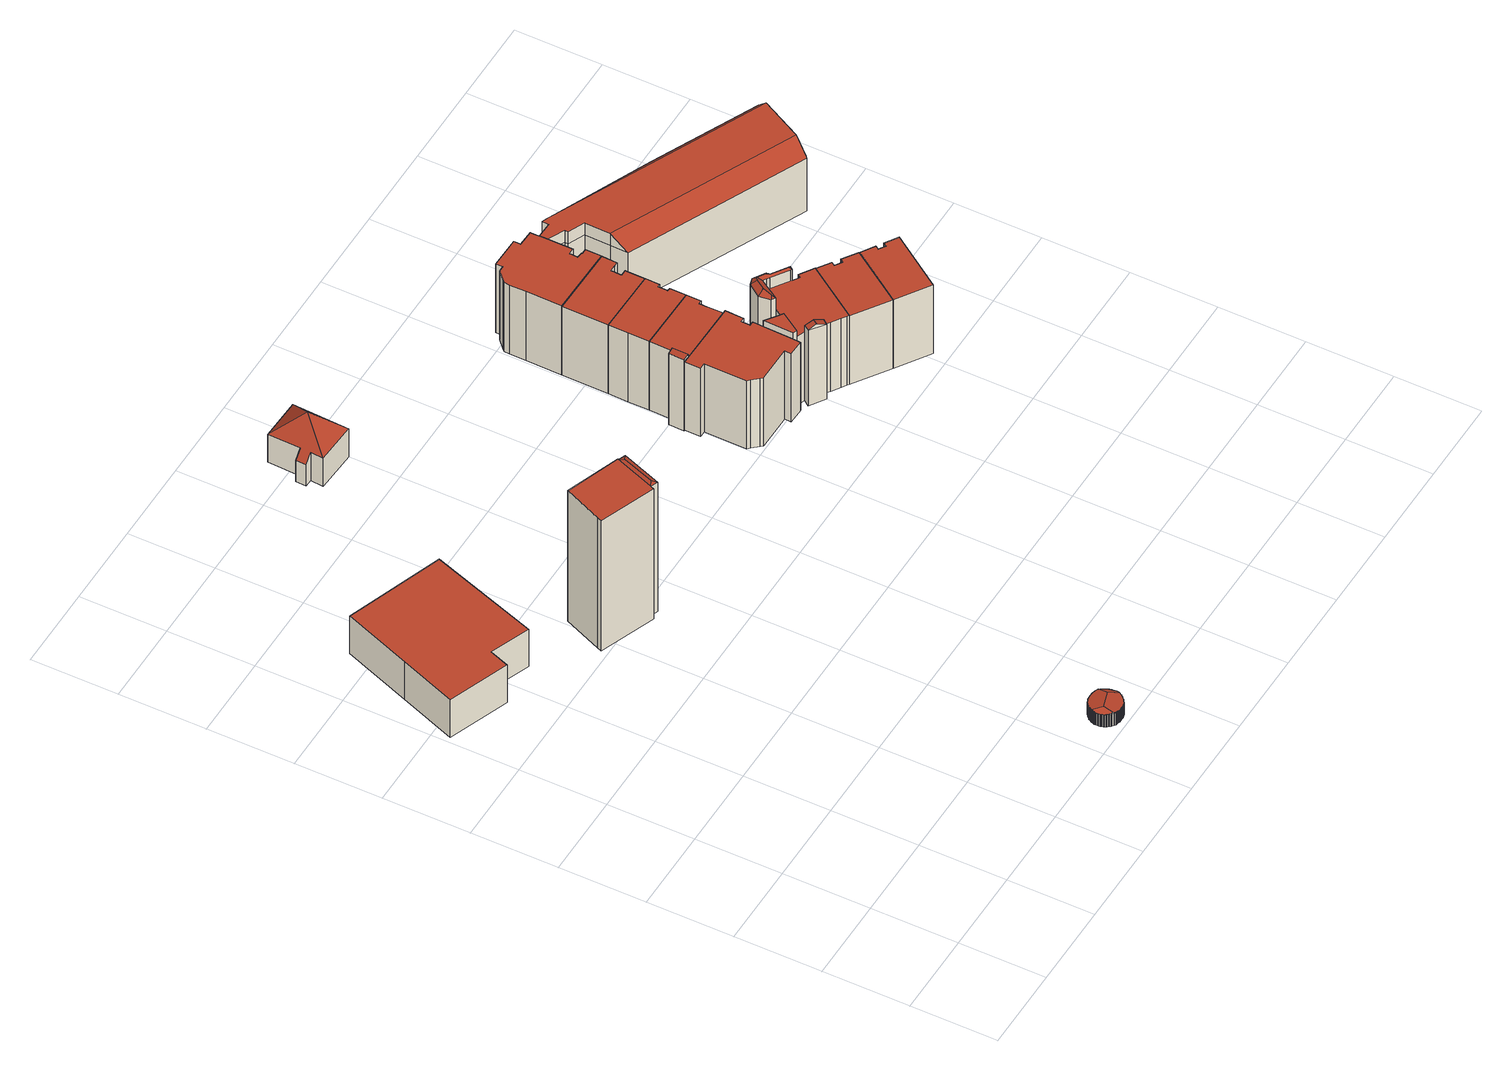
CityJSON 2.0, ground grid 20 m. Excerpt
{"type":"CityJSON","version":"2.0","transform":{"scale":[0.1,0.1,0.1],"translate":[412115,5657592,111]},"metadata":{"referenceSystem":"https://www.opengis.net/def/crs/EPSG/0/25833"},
"CityObjects":{
"building1":{"type":"Building","attributes":{"name":"Welt der DDR,Simmel Center","Dachtyp_tdc":"tdcPolyFlatRoof","Gemeindeschluessel":14612000,"Dachneigung":0,"QualitaetDacherkennung":80,"Geometrietyp2DReferenz":"3000","measuredHeight":10.59,"function":"31001_3034","roofType":"1000"},"geometry":[{"type":"Solid","lod":"2","boundaries":[[[[0,1,2,3]],[[1,4,5,2]],[[4,6,7,5]],[[6,8,9,7]],[[8,10,11,9]],[[10,12,13,11]],[[12,0,3,13]],[[12,10,8,6,4,1,0]],[[3,2,5,7,9,11,13]]]],"semantics":{"surfaces":[{"type":"WallSurface"},{"type":"RoofSurface"},{"type":"GroundSurface"}],"values":[[0,0,0,0,0,0,0,1,2]]}}]},
"building2":{"type":"Building","attributes":{"Dachtyp_tdc":"tdcFreeFormRoof","Gemeindeschluessel":14612000,"Dachneigung":11.01,"QualitaetDacherkennung":68,"Geometrietyp2DReferenz":"3000","measuredHeight":4.12,"function":"31001_9998","roofType":"5000"},"geometry":[{"type":"Solid","lod":"2","boundaries":[[[[14,15,16,17]],[[17,16,18,19]],[[19,18,20,21]],[[21,20,22,23]],[[23,22,24]],[[25,26,27,28]],[[29,30,31,32,33,34,35,36,37,38,39,40,41,42,43,44,45,46,47,48,49,50,51,52,53,54,55,56,57,58,59,60,61,62,63,64,65,66,67,68,69,70,71,72,73,74,75,76,77,78,79,80,81,82,83,84,85,86,87,88,89,90,91,92,93,94,95,96,97,98,99,100,101,102,103,104,105,106,107,108,109,110,111,112,113,114,115,116]],[[117,118,30,29]],[[118,119,31,30]],[[119,120,32,31]],[[120,121,33,32]],[[121,122,34,33]],[[122,123,35,34]],[[123,124,36,35]],[[124,125,37,36]],[[125,126,38,37]],[[126,14,39,38]],[[14,17,40,39]],[[17,19,41,40]],[[19,21,42,41]],[[21,23,43,42]],[[23,24,44,43]],[[24,127,45,44]],[[127,128,46,45]],[[128,129,47,46]],[[129,130,48,47]],[[130,131,49,48]],[[131,132,50,49]],[[132,133,51,50]],[[133,134,52,51]],[[134,135,53,52]],[[135,136,54,53]],[[136,137,55,54]],[[137,138,56,55]],[[138,139,57,56]],[[139,140,58,57]],[[140,141,59,58]],[[141,142,60,59]],[[142,143,61,60]],[[143,144,62,61]],[[144,145,63,62]],[[145,146,64,63]],[[146,147,65,64]],[[147,148,66,65]],[[148,149,67,66]],[[149,150,68,67]],[[150,151,69,68]],[[151,152,70,69]],[[152,153,71,70]],[[153,154,72,71]],[[154,155,73,72]],[[155,156,74,73]],[[156,157,75,74]],[[157,158,76,75]],[[158,159,77,76]],[[159,160,78,77]],[[160,161,79,78]],[[161,162,80,79]],[[162,163,81,80]],[[163,164,82,81]],[[164,165,83,82]],[[165,166,84,83]],[[166,167,85,84]],[[167,168,86,85]],[[168,169,87,86]],[[169,170,88,87]],[[170,171,89,88]],[[171,172,90,89]],[[172,173,91,90]],[[173,174,92,91]],[[174,175,93,92]],[[175,176,94,93]],[[176,177,95,94]],[[177,178,96,95]],[[178,179,97,96]],[[179,180,98,97]],[[180,181,99,98]],[[181,182,100,99]],[[182,183,101,100]],[[183,184,102,101]],[[184,185,103,102]],[[185,25,104,103]],[[25,28,105,104]],[[28,186,106,105]],[[186,187,107,106]],[[187,188,108,107]],[[188,189,109,108]],[[189,190,110,109]],[[190,191,111,110]],[[191,192,112,111]],[[192,193,113,112]],[[193,194,114,113]],[[194,195,115,114]],[[195,196,116,115]],[[196,117,29,116]],[[127,24,22,20,18,16,15,197,198,199,200,201,202,203,204,205,206,131,130,129,128]],[[207,208,176,175,174,173,172,171,170,209,210,211,212,213,214,215,216,217,218,219]],[[216,215,199,198,220,221,222,223,224,225,226,227,228,229,195,194,193,192,191,230,231,232,233,234,27,26,235,236,237]],[[214,238,239,240,241,242,243,244,245,156,155,154,153,152,151,150,149,148,147,146,246,247,248,249,250,251,252,253,200,199,215]],[[137,201,200,253,138]],[[138,253,252,139]],[[139,252,251,140]],[[140,251,250,141]],[[141,250,249,142]],[[142,249,248,143]],[[143,248,247,144]],[[144,247,246,145]],[[145,246,146]],[[156,245,157]],[[157,245,244,158]],[[158,244,243,159]],[[159,243,242,160]],[[160,242,241,161]],[[161,241,240,162]],[[162,240,239,163]],[[163,239,238,164]],[[164,238,214,213,165]],[[182,216,237,183]],[[183,237,236,184]],[[184,236,235,185]],[[185,235,26,25]],[[186,234,233,187]],[[28,27,234,186]],[[187,233,232,188]],[[188,232,231,189]],[[189,231,230,190]],[[190,230,191]],[[195,229,196]],[[196,229,228,117]],[[117,228,227,118]],[[118,227,226,119]],[[119,226,225,120]],[[120,225,224,121]],[[121,224,223,122]],[[122,223,222,123]],[[123,222,221,124]],[[124,221,220,125]],[[125,220,198,197,126]],[[181,217,216,182]],[[179,219,218,180]],[[178,207,219,179]],[[180,218,217,181]],[[165,213,212,166]],[[166,212,211,167]],[[167,211,210,168]],[[168,210,209,169]],[[169,209,170]],[[176,208,177]],[[177,208,207,178]],[[131,206,132]],[[132,206,205,133]],[[133,205,204,134]],[[134,204,203,135]],[[135,203,202,136]],[[136,202,201,137]],[[126,197,15,14]]]],"semantics":{"surfaces":[{"type":"WallSurface"},{"type":"GroundSurface"},{"type":"RoofSurface"}],"values":[[0,0,0,0,0,0,1,0,0,0,0,0,0,0,0,0,0,0,0,0,0,0,0,0,0,0,0,0,0,0,0,0,0,0,0,0,0,0,0,0,0,0,0,0,0,0,0,0,0,0,0,0,0,0,0,0,0,0,0,0,0,0,0,0,0,0,0,0,0,0,0,0,0,0,0,0,0,0,0,0,0,0,0,0,0,0,0,0,0,0,0,0,0,0,0,2,2,2,2,0,0,0,0,0,0,0,0,0,0,0,0,0,0,0,0,0,0,0,0,0,0,0,0,0,0,0,0,0,0,0,0,0,0,0,0,0,0,0,0,0,0,0,0,0,0,0,0,0,0,0,0,0,0,0,0,0]]}}]},
"building3":{"type":"Building","attributes":{"name":"Simmel Center","Gemeindeschluessel":14612000,"Geometrietyp2DReferenz":"3000","function":"31001_2052","roofType":"9999"},"children":["building3-1","building3-2","building3-3"]},
"building3-1":{"type":"BuildingPart","attributes":{"Dachtyp_tdc":"tdcFreeFormRoof","Dachneigung":18.68,"QualitaetDacherkennung":13,"Geometrietyp2DReferenz":"3000","measuredHeight":37.11,"roofType":"5000"},"parents":["building3"],"geometry":[{"type":"MultiSurface","lod":"2","boundaries":[[[254,255,256,257]],[[258,259,260,261,262]],[[263,259,258]],[[264,263,258,255]],[[264,255,254]],[[263,264,254,259]],[[257,256,262,261,265]]],"semantics":{"surfaces":[{"type":"WallSurface"},{"type":"RoofSurface"},{"type":"GroundSurface"}],"values":[0,0,1,1,1,1,2]}}]},
"building3-2":{"type":"BuildingPart","attributes":{"Dachtyp_tdc":"tdcPolyFlatRoof","Dachneigung":0,"QualitaetDacherkennung":31,"Geometrietyp2DReferenz":"3000","measuredHeight":37.04,"roofType":"1000"},"parents":["building3"],"geometry":[{"type":"MultiSurface","lod":"2","boundaries":[[[266,267,268,269]],[[267,270,271,268]],[[270,272,258,262,271]],[[273,274,275,256,255]],[[274,266,269,275]],[[274,273,272,270,267,266]],[[269,268,271,262,256,275]]],"semantics":{"surfaces":[{"type":"WallSurface"},{"type":"RoofSurface"},{"type":"GroundSurface"}],"values":[0,0,0,0,0,1,2]}}]},
"building3-3":{"type":"BuildingPart","attributes":{"Dachtyp_tdc":"tdcFreeFormRoof","Dachneigung":64,"QualitaetDacherkennung":11,"Geometrietyp2DReferenz":"3000","measuredHeight":28.71,"roofType":"5000"},"parents":["building3"],"geometry":[{"type":"MultiSurface","lod":"2","boundaries":[[[276,277,278,279]],[[277,280,265,278]],[[260,276,279,261]],[[281,282,277,276]],[[281,276,260]],[[279,278,265,261]],[[282,281,260,280]],[[282,280,277]]],"semantics":{"surfaces":[{"type":"WallSurface"},{"type":"RoofSurface"},{"type":"GroundSurface"}],"values":[0,0,0,1,0,2,1,1]}}]},
"building4":{"type":"Building","attributes":{"Dachtyp_tdc":"tdcTentRoof","Gemeindeschluessel":14612000,"Dachneigung":49.44,"QualitaetDacherkennung":51,"Geometrietyp2DReferenz":"3000","measuredHeight":13.62,"function":"31001_9998","roofType":"4000"},"geometry":[{"type":"Solid","lod":"2","boundaries":[[[[283,284,285,286]],[[284,287,288,285]],[[287,289,290,288]],[[289,291,292,290]],[[291,293,294,292]],[[293,295,296,294]],[[295,297,298,296]],[[297,283,286,298]],[[289,287,299]],[[283,297,295,293,291,289,299]],[[284,283,299]],[[287,284,299]],[[286,285,288,290,292,294,296,298]]]],"semantics":{"surfaces":[{"type":"WallSurface"},{"type":"RoofSurface"},{"type":"GroundSurface"}],"values":[[0,0,0,0,0,0,0,0,1,1,1,1,2]]}}]},
"building5":{"type":"Building","attributes":{"Dachtyp_tdc":"tdcPolyFlatRoof","Gemeindeschluessel":14612000,"Dachneigung":0,"QualitaetDacherkennung":44,"Geometrietyp2DReferenz":"3000","measuredHeight":19.41,"function":"31001_9998","roofType":"1000"},"geometry":[{"type":"Solid","lod":"2","boundaries":[[[[300,301,302,303]],[[301,304,305,302]],[[304,306,307,305]],[[306,308,309,307]],[[308,310,311,309]],[[310,312,313,311]],[[312,314,315,313]],[[314,316,317,315]],[[316,318,319,317]],[[318,320,321,319]],[[320,322,323,321]],[[322,324,325,323]],[[324,326,327,325]],[[326,328,329,327]],[[328,330,331,329]],[[330,332,333,331]],[[332,334,335,333]],[[334,300,303,335]],[[334,332,330,328,326,324,322,320,318,316,314,312,310,308,306,304,301,300]],[[303,302,305,307,309,311,313,315,317,319,321,323,325,327,329,331,333,335]]]],"semantics":{"surfaces":[{"type":"WallSurface"},{"type":"RoofSurface"},{"type":"GroundSurface"}],"values":[[0,0,0,0,0,0,0,0,0,0,0,0,0,0,0,0,0,0,1,2]]}}]},
"building6":{"type":"Building","attributes":{"Gemeindeschluessel":14612000,"Geometrietyp2DReferenz":"3000","function":"31001_9998","roofType":"9999"},"children":["building6-1","building6-2","building6-3"]},
"building6-1":{"type":"BuildingPart","attributes":{"Dachtyp_tdc":"tdcPolyFlatRoof","Dachneigung":9.06,"QualitaetDacherkennung":59,"Geometrietyp2DReferenz":"3000","measuredHeight":20.55,"roofType":"2100"},"parents":["building6"],"geometry":[{"type":"MultiSurface","lod":"2","boundaries":[[[336,337,338,339]],[[340,341,342,343]],[[338,337,342,341,326]],[[337,336,343,342]],[[336,339,344,340,343]]],"semantics":{"surfaces":[{"type":"RoofSurface"},{"type":"GroundSurface"},{"type":"WallSurface"}],"values":[0,1,2,2,2]}}]},
"building6-2":{"type":"BuildingPart","attributes":{"Dachtyp_tdc":"tdcPolyFlatRoof","Dachneigung":0,"QualitaetDacherkennung":43,"Geometrietyp2DReferenz":"3000","measuredHeight":4.09,"roofType":"1000"},"parents":["building6"],"geometry":[{"type":"MultiSurface","lod":"2","boundaries":[[[345,346,347,348]],[[346,349,350,347]],[[351,352,353,354]],[[352,355,356,353]],[[355,357,358,356]],[[357,345,348,358]],[[357,355,352,351,349,346,345]],[[348,347,350,354,353,356,358]]],"semantics":{"surfaces":[{"type":"WallSurface"},{"type":"RoofSurface"},{"type":"GroundSurface"}],"values":[0,0,0,0,0,0,1,2]}}]},
"building6-3":{"type":"BuildingPart","attributes":{"Dachtyp_tdc":"tdcPolyFlatRoof","Dachneigung":0,"QualitaetDacherkennung":62,"Geometrietyp2DReferenz":"3000","measuredHeight":19.62,"roofType":"1000"},"parents":["building6"],"geometry":[{"type":"MultiSurface","lod":"2","boundaries":[[[344,359,360,340]],[[359,361,362,360]],[[361,363,364,362]],[[363,365,366,364]],[[365,367,351,354,366]],[[368,326,341,350,349]],[[326,368,367,365,363,361,359,344]],[[340,360,362,364,366,354,350,341]]],"semantics":{"surfaces":[{"type":"WallSurface"},{"type":"RoofSurface"},{"type":"GroundSurface"}],"values":[0,0,0,0,0,0,1,2]}}]},
"building7":{"type":"Building","attributes":{"Dachtyp_tdc":"tdcPolyFlatRoof","Gemeindeschluessel":14612000,"Dachneigung":0,"QualitaetDacherkennung":62,"Geometrietyp2DReferenz":"3000","measuredHeight":19.54,"function":"31001_9998","roofType":"1000"},"geometry":[{"type":"Solid","lod":"2","boundaries":[[[[369,370,371,372]],[[370,361,362,371]],[[361,359,360,362]],[[359,373,374,360]],[[373,375,376,374]],[[375,377,378,376]],[[377,379,380,378]],[[379,381,382,380]],[[381,369,372,382]],[[381,379,377,375,373,359,361,370,369]],[[372,371,362,360,374,376,378,380,382]]]],"semantics":{"surfaces":[{"type":"WallSurface"},{"type":"RoofSurface"},{"type":"GroundSurface"}],"values":[[0,0,0,0,0,0,0,0,0,1,2]]}}]},
"building8":{"type":"Building","attributes":{"Dachtyp_tdc":"tdcPolyFlatRoof","Gemeindeschluessel":14612000,"Dachneigung":0,"QualitaetDacherkennung":54,"Geometrietyp2DReferenz":"3000","measuredHeight":19.53,"function":"31001_9998","roofType":"1000"},"geometry":[{"type":"Solid","lod":"2","boundaries":[[[[383,384,385,376]],[[384,386,387,385]],[[386,388,389,387]],[[388,390,391,389]],[[390,392,393,391]],[[392,394,395,393]],[[394,396,397,395]],[[396,398,399,397]],[[398,400,378,399]],[[400,383,376,378]],[[400,398,396,394,392,390,388,386,384,383]],[[376,385,387,389,391,393,395,397,399,378]]]],"semantics":{"surfaces":[{"type":"WallSurface"},{"type":"RoofSurface"},{"type":"GroundSurface"}],"values":[[0,0,0,0,0,0,0,0,0,0,1,2]]}}]},
"building9":{"type":"Building","attributes":{"Dachtyp_tdc":"tdcPolyFlatRoof","Gemeindeschluessel":14612000,"Dachneigung":0,"QualitaetDacherkennung":52,"Geometrietyp2DReferenz":"3000","measuredHeight":19.55,"function":"31001_9998","roofType":"1000"},"geometry":[{"type":"Solid","lod":"2","boundaries":[[[[401,402,403,404]],[[402,405,406,403]],[[405,407,408,406]],[[407,409,410,408]],[[409,411,412,410]],[[411,413,414,412]],[[413,415,416,414]],[[415,417,418,416]],[[417,419,420,418]],[[419,421,422,420]],[[421,423,389,422]],[[423,424,387,389]],[[424,425,385,387]],[[425,426,427,385]],[[426,428,429,427]],[[428,430,431,429]],[[430,432,433,431]],[[432,434,435,433]],[[434,436,437,435]],[[438,436,434,432,430,428,426,425,424,423,421,419,417,415,413,411,409,407,405,402,401]],[[404,403,406,408,410,412,414,416,418,420,422,389,387,385,427,429,431,433,435,437,439]],[[436,438,439,437]],[[438,401,404,439]]]],"semantics":{"surfaces":[{"type":"WallSurface"},{"type":"RoofSurface"},{"type":"GroundSurface"}],"values":[[0,0,0,0,0,0,0,0,0,0,0,0,0,0,0,0,0,0,0,1,2,0,0]]}}]},
"building10":{"type":"Building","attributes":{"Gemeindeschluessel":14612000,"Geometrietyp2DReferenz":"3000","function":"31001_9998","roofType":"9999"},"children":["building10-1","building10-2","building10-3","building10-4"]},
"building10-1":{"type":"BuildingPart","attributes":{"Dachtyp_tdc":"tdcFreeFormRoof","Dachneigung":36.07,"QualitaetDacherkennung":14,"Geometrietyp2DReferenz":"3000","measuredHeight":23.74,"roofType":"5000"},"parents":["building10"],"geometry":[{"type":"MultiSurface","lod":"2","boundaries":[[[440,441,442,443,444]],[[441,445,446,442]],[[445,447,448,446]],[[447,449,450,448]],[[449,451,452,450]],[[451,453,454,452]],[[453,455,456,454]],[[455,457,458,459,456]],[[460,457,455]],[[461,460,455,453]],[[462,461,453,451]],[[463,464,462,451,449]],[[465,463,449,447]],[[466,465,447,445]],[[467,466,445,441]],[[467,441,440]],[[464,463,465,466,467,440,468]],[[460,461,462,464,468,457]],[[469,443,442,446,448,450,452,454,456,459]]],"semantics":{"surfaces":[{"type":"WallSurface"},{"type":"RoofSurface"},{"type":"GroundSurface"}],"values":[0,0,0,0,0,0,0,0,1,1,1,1,1,1,1,1,1,1,2]}}]},
"building10-2":{"type":"BuildingPart","attributes":{"Dachtyp_tdc":"tdcPolyFlatRoof","Dachneigung":0,"QualitaetDacherkennung":44,"Geometrietyp2DReferenz":"3000","measuredHeight":21.34,"roofType":"1000"},"parents":["building10"],"geometry":[{"type":"MultiSurface","lod":"2","boundaries":[[[470,471,472,473]],[[471,474,475,472]],[[474,476,477,475]],[[476,478,479,480,477]],[[481,470,473,482,483]],[[481,478,476,474,471,470]],[[473,472,475,477,480,482]]],"semantics":{"surfaces":[{"type":"WallSurface"},{"type":"RoofSurface"},{"type":"GroundSurface"}],"values":[0,0,0,0,0,1,2]}}]},
"building10-3":{"type":"BuildingPart","attributes":{"Dachtyp_tdc":"tdcGableRoof","Dachneigung":27.13,"QualitaetDacherkennung":15,"Geometrietyp2DReferenz":"3000","measuredHeight":22.34,"roofType":"3100"},"parents":["building10"],"geometry":[{"type":"MultiSurface","lod":"2","boundaries":[[[484,485,486,487,488]],[[489,490,491,492,493]],[[490,484,488,491]],[[489,485,494]],[[484,490,495]],[[485,484,495,494]],[[490,489,494,495]],[[488,487,492,491]]],"semantics":{"surfaces":[{"type":"WallSurface"},{"type":"RoofSurface"},{"type":"GroundSurface"}],"values":[0,0,0,0,0,1,1,2]}}]},
"building10-4":{"type":"BuildingPart","attributes":{"Dachtyp_tdc":"tdcPolyFlatRoof","Dachneigung":0,"QualitaetDacherkennung":41,"Geometrietyp2DReferenz":"3000","measuredHeight":19.6,"roofType":"1000"},"parents":["building10"],"geometry":[{"type":"MultiSurface","lod":"2","boundaries":[[[458,496,497,459]],[[496,498,499,497]],[[498,500,501,499]],[[500,502,503,501]],[[502,504,505,503]],[[504,506,507,505]],[[506,508,509,507]],[[508,510,511,509]],[[510,493,492,511]],[[486,483,482,487]],[[479,444,443,480]],[[512,444,479,483,486,493,510,508,506,504,502,500,498,496,458]],[[459,497,499,501,503,505,507,509,511,492,487,482,480,443,469]]],"semantics":{"surfaces":[{"type":"WallSurface"},{"type":"RoofSurface"},{"type":"GroundSurface"}],"values":[0,0,0,0,0,0,0,0,0,0,0,1,2]}}]},
"building11":{"type":"Building","attributes":{"Dachtyp_tdc":"tdcPolyFlatRoof","Gemeindeschluessel":14612000,"Dachneigung":0,"QualitaetDacherkennung":52,"Geometrietyp2DReferenz":"3000","measuredHeight":19.56,"function":"31001_9998","roofType":"1000"},"geometry":[{"type":"Solid","lod":"2","boundaries":[[[[513,514,501,503]],[[514,515,516,501]],[[515,517,518,516]],[[517,519,520,518]],[[519,521,522,520]],[[521,523,524,522]],[[523,525,526,524]],[[525,513,503,526]],[[525,523,521,519,517,515,514,513]],[[503,501,516,518,520,522,524,526]]]],"semantics":{"surfaces":[{"type":"WallSurface"},{"type":"RoofSurface"},{"type":"GroundSurface"}],"values":[[0,0,0,0,0,0,0,0,1,2]]}}]},
"building12":{"type":"Building","attributes":{"Dachtyp_tdc":"tdcPolyFlatRoof","Gemeindeschluessel":14612000,"Dachneigung":0,"QualitaetDacherkennung":51,"Geometrietyp2DReferenz":"3000","measuredHeight":19.52,"function":"31001_9998","roofType":"1000"},"geometry":[{"type":"Solid","lod":"2","boundaries":[[[[527,528,529,530]],[[528,531,532,529]],[[531,533,534,532]],[[533,535,536,534]],[[535,525,526,536]],[[525,537,538,526]],[[537,539,540,538]],[[539,527,530,540]],[[539,537,525,535,533,531,528,527]],[[530,529,532,534,536,526,538,540]]]],"semantics":{"surfaces":[{"type":"WallSurface"},{"type":"RoofSurface"},{"type":"GroundSurface"}],"values":[[0,0,0,0,0,0,0,0,1,2]]}}]},
"building13":{"type":"Building","attributes":{"Dachtyp_tdc":"tdcFreeFormRoof","Gemeindeschluessel":14612000,"Dachneigung":0.048,"QualitaetDacherkennung":58,"Geometrietyp2DReferenz":"3000","measuredHeight":18.31,"function":"31001_9998","roofType":"5000"},"geometry":[{"type":"Solid","lod":"2","boundaries":[[[[541,542,543,544]],[[542,545,546,543]],[[545,547,548,546]],[[547,549,550,548]],[[549,551,552,550]],[[551,553,554,552]],[[553,555,556,554]],[[555,557,558,556]],[[557,559,560,558]],[[559,561,562,560]],[[561,563,564,562]],[[563,565,566,564]],[[565,567,568,566]],[[567,569,570,568]],[[569,571,572,570]],[[571,573,574,572]],[[573,575,576,574]],[[575,541,544,576]],[[577,578,579,575,573]],[[580,581,582,583,584,585]],[[586,579,578,580,585,587,588,589,590,591,592]],[[542,586,592,545]],[[545,592,591,547]],[[547,591,590,549]],[[549,590,589,551]],[[551,589,588,553]],[[553,588,587,555]],[[555,587,585,557]],[[541,579,586,542]],[[557,585,584,559]],[[559,584,583,561]],[[561,583,582,563]],[[563,582,581,565]],[[565,581,580,567]],[[567,580,578,569]],[[575,579,541]],[[569,578,577,571]],[[571,577,573]],[[544,543,546,548,550,552,554,556,558,560,562,564,566,568,570,572,574,576]]]],"semantics":{"surfaces":[{"type":"WallSurface"},{"type":"RoofSurface"},{"type":"GroundSurface"}],"values":[[0,0,0,0,0,0,0,0,0,0,0,0,0,0,0,0,0,0,1,1,1,0,0,0,0,0,0,0,0,0,0,0,0,0,0,0,0,0,2]]}}]}
},
"vertices":[
[3,1157,127],[52,1287,127],[52,1287,21],[3,1157,21],[111,1445,127],[111,1445,21],[336,1365,127],[336,1365,21],[251,1115,127],[251,1115,21],[160,1150,127],[160,1150,21],[143,1104,127],[143,1104,21],
[664,18,55],[664,18,57],[662,20,57],[662,20,55],[661,22,56],[661,22,55],[659,24,56],[659,24,55],[658,26,56],[658,26,55],[657,28,55],[718,23,55],[718,23,57],[717,21,56],[717,21,55],[688,8,21],[686,8,21],[683,8,21],[681,9,21],[678,10,21],[676,10,21],[673,11,21],[671,13,21],[669,14,21],[666,16,21],[664,18,21],[662,20,21],[661,22,21],[659,24,21],[658,26,21],[657,28,21],[656,30,21],[655,33,21],[654,35,21],[654,37,21],[653,40,21],[653,42,21],[653,45,21],[653,48,21],[653,50,21],[654,53,21],[655,55,21],[655,57,21],[656,60,21],[658,62,21],[659,64,21],[660,66,21],[662,68,21],[664,70,21],[666,72,21],[668,73,21],[670,75,21],[672,76,21],[674,77,21],[677,78,21],[679,79,21],[681,79,21],[684,80,21],[686,80,21],[689,80,21],[692,80,21],[694,80,21],[697,79,21],[699,79,21],[701,78,21],[704,77,21],[706,76,21],[708,75,21],[710,73,21],[712,72,21],[714,70,21],[716,68,21],[718,66,21],[719,64,21],[720,62,21],[722,60,21],[723,58,21],[724,55,21],[724,53,21],[725,50,21],[725,48,21],[725,45,21],[725,43,21],[725,40,21],[725,38,21],[724,34,21],[723,32,21],[722,29,21],[721,27,21],[720,25,21],[718,23,21],[717,21,21],[715,19,21],[713,17,21],[711,15,21],[709,14,21],[707,13,21],[705,11,21],[702,10,21],[698,9,21],[696,8,21],[693,8,21],[691,8,21],[688,8,55],[686,8,55],[683,8,55],[681,9,55],[678,10,55],[676,10,55],[673,11,55],[671,13,55],[669,14,55],[666,16,55],[656,30,55],[655,33,55],[654,35,55],[654,37,55],[653,40,55],[653,42,55],[653,45,55],[653,48,55],[653,50,55],[654,53,55],[655,55,55],[655,57,55],[656,60,55],[658,62,55],[659,64,55],[660,66,55],[662,68,55],[664,70,55],[666,72,55],[668,73,55],[670,75,55],[672,76,55],[674,77,55],[677,78,55],[679,79,55],[681,79,55],[684,80,55],[686,80,55],[689,80,55],[692,80,55],[694,80,55],[697,79,55],[699,79,55],[701,78,55],[704,77,55],[706,76,55],[708,75,55],[710,73,55],[712,72,55],[714,70,55],[716,68,55],[718,66,55],[719,64,55],[720,62,55],[722,60,55],[723,58,55],[724,55,55],[724,53,55],[725,50,55],[725,48,55],[725,45,55],[725,43,55],[725,40,55],[725,38,55],[724,34,55],[723,32,55],[722,29,55],[721,27,55],[720,25,55],[715,19,55],[713,17,55],[711,15,55],[709,14,55],[707,13,55],[705,11,55],[702,10,55],[698,9,55],[696,8,55],[693,8,55],[691,8,55],[666,16,58],[668,15,58],[671,38,62],[655,56,58],[655,55,58],[654,53,57],[653,50,57],[653,48,56],[653,45,56],[653,42,56],[725,43,56],[725,45,56],[719,64,56],[718,66,56],[716,68,56],[714,70,57],[712,72,57],[711,73,58],[708,50,62],[723,32,58],[724,34,58],[725,38,57],[725,40,56],[669,14,58],[671,13,57],[673,11,57],[676,10,57],[678,10,57],[681,9,56],[683,8,56],[686,8,56],[688,8,56],[691,8,56],[707,13,56],[709,14,56],[711,15,56],[713,17,56],[715,19,56],[720,25,57],[721,27,57],[722,29,58],[710,73,58],[708,75,57],[706,76,57],[704,77,57],[701,78,56],[699,79,56],[697,79,56],[694,80,56],[666,72,56],[664,70,56],[662,68,56],[660,66,56],[659,64,57],[658,62,57],[656,60,57],[655,57,58],
[510,964,388],[492,971,388],[492,971,20],[510,964,20],[526,1064,388],[544,1057,388],[544,1057,296],[544,1057,20],[526,1064,20],[532,1051,391],[504,977,392],[517,983,20],
[359,1009,391],[363,1019,391],[363,1019,20],[359,1009,20],[401,1108,391],[401,1108,20],[526,1064,391],[492,971,391],[488,961,391],[488,961,20],
[555,1053,296],[527,979,296],[527,979,20],[555,1053,20],[517,983,296],[550,1055,307],[524,986,308],
[503,1847,95],[600,1843,95],[600,1843,16],[503,1847,16],[593,1712,96],[593,1712,16],[497,1717,96],[497,1717,16],[499,1747,96],[499,1747,16],[482,1748,76],[482,1748,16],[483,1772,76],[483,1772,16],[500,1771,96],[500,1771,16],[548,1780,152],
[1150,1100,204],[1149,1075,204],[1149,1075,10],[1150,1100,10],[1147,1006,204],[1147,1006,10],[1146,989,204],[1146,989,10],[1109,990,204],[1109,990,10],[1109,1005,204],[1109,1005,10],[1024,1006,204],[1024,1006,10],[1019,1011,204],[1019,1011,10],[1006,1025,204],[1006,1025,10],[1000,1031,204],[1000,1031,10],[1001,1128,204],[1001,1128,10],[986,1128,204],[986,1128,10],[986,1165,204],[986,1165,10],[1001,1165,204],[1001,1165,10],[1151,1163,204],[1151,1163,10],[1150,1120,204],[1150,1120,10],[1140,1121,204],[1140,1121,10],[1140,1100,204],[1140,1100,10],
[986,1201,211],[986,1165,211],[1001,1165,213],[1002,1201,213],[1002,1201,8],[1001,1165,8],[986,1165,8],[986,1201,8],[1002,1201,204],
[1167,1162,49],[1151,1163,49],[1151,1163,8],[1167,1162,8],[1143,1163,49],[1143,1163,8],[1143,1199,49],[1152,1199,49],[1152,1199,8],[1143,1199,8],[1152,1195,49],[1152,1195,8],[1167,1195,49],[1167,1195,8],
[1003,1254,204],[1003,1254,8],[1152,1252,204],[1152,1252,8],[1152,1218,204],[1152,1218,8],[1143,1218,204],[1143,1218,8],[1143,1199,204],[1143,1163,204],
[1145,1290,204],[1152,1290,204],[1152,1290,8],[1145,1290,8],[1003,1302,204],[1003,1302,8],[1004,1348,204],[1004,1348,8],[1153,1346,204],[1153,1346,8],[1152,1312,204],[1152,1312,8],[1145,1312,204],[1145,1312,8],
[1004,1348,203],[1005,1454,203],[1005,1454,8],[1154,1452,203],[1154,1452,8],[1166,1452,203],[1166,1452,8],[1165,1416,203],[1165,1416,8],[1154,1416,203],[1154,1416,8],[1140,1416,203],[1140,1416,8],[1139,1392,203],[1139,1392,8],[1153,1392,203],[1153,1392,8],[1153,1346,203],
[1117,1625,204],[1117,1609,204],[1117,1609,8],[1117,1625,8],[1154,1608,204],[1154,1608,8],[1154,1594,204],[1154,1594,8],[1155,1580,204],[1155,1580,8],[1155,1511,204],[1155,1511,8],[1141,1511,204],[1141,1511,8],[1140,1492,204],[1140,1492,8],[1154,1491,204],[1154,1491,8],[1154,1489,204],[1154,1489,8],[1166,1489,204],[1166,1489,8],[1166,1452,204],[1154,1452,204],[1005,1454,204],[1006,1536,204],[1006,1536,8],[1006,1573,204],[1006,1573,8],[1007,1586,204],[1007,1586,8],[1011,1591,204],[1011,1591,8],[1031,1610,204],[1031,1610,8],[1045,1610,204],[1045,1610,8],[1045,1626,204],[1045,1626,8],
[1204,1077,235],[1195,1083,235],[1195,1083,8],[1204,1077,8],[1204,1077,204],[1191,1110,235],[1191,1110,8],[1212,1140,235],[1212,1140,8],[1229,1145,235],[1229,1145,8],[1256,1128,235],[1256,1128,8],[1257,1119,235],[1257,1119,8],[1294,1094,235],[1294,1094,8],[1289,1087,235],[1289,1087,204],[1289,1087,8],[1288,1093,238],[1253,1117,238],[1249,1124,240],[1228,1134,242],[1232,1135,240],[1220,1128,245],[1206,1107,245],[1202,1087,240],[1234,1124,235],[1234,1124,8],
[1147,1006,221],[1149,1075,221],[1149,1075,8],[1147,1006,8],[1175,1056,221],[1175,1056,8],[1178,1054,221],[1178,1054,8],[1186,1049,221],[1186,1049,204],[1186,1049,8],[1156,1003,221],[1156,1003,8],[1156,1003,204],
[1166,983,223],[1175,996,223],[1175,996,204],[1175,996,8],[1166,983,8],[1210,972,220],[1201,960,220],[1201,960,8],[1210,972,8],[1210,972,204],[1192,984,231],[1183,972,231],
[1304,1077,204],[1304,1077,8],[1309,1084,204],[1309,1084,8],[1341,1063,204],[1341,1063,8],[1258,940,204],[1258,940,8],[1254,942,204],[1254,942,8],[1243,950,204],[1243,950,8],[1223,963,204],[1223,963,8],[1210,973,204],[1210,973,8],[1234,1124,204],
[1258,940,203],[1341,1063,203],[1372,1042,203],[1372,1042,8],[1367,1034,203],[1367,1034,8],[1383,1023,203],[1383,1023,8],[1388,1031,203],[1388,1031,8],[1422,1008,203],[1422,1008,8],[1339,885,203],[1339,885,8],
[1449,979,203],[1464,969,203],[1464,969,8],[1449,979,8],[1469,977,203],[1469,977,8],[1498,958,203],[1498,958,8],[1414,835,203],[1414,835,8],[1423,1007,203],[1423,1007,8],[1454,987,203],[1454,987,8],
[1241,1474,156],[1242,1532,156],[1242,1532,7],[1241,1474,7],[1204,1549,156],[1204,1549,7],[1204,1557,156],[1204,1557,7],[1155,1580,156],[1155,1580,7],[1154,1594,156],[1154,1594,7],[1204,1593,156],[1204,1593,7],[1205,1609,156],[1205,1609,7],[1209,1607,156],[1209,1607,7],[1483,1514,156],[1483,1514,7],[1723,1401,156],[1723,1401,7],[1713,1383,156],[1713,1383,7],[1711,1379,156],[1711,1379,7],[1709,1377,156],[1709,1377,7],[1659,1281,156],[1659,1281,7],[1643,1250,156],[1643,1250,7],[1641,1247,156],[1641,1247,7],[1240,1432,156],[1240,1432,7],[1643,1250,159],[1659,1281,190],[1241,1474,190],[1709,1377,190],[1711,1379,187],[1713,1383,182],[1723,1401,160],[1483,1514,158],[1209,1607,190],[1242,1532,190],[1205,1609,190],[1204,1593,190],[1154,1594,190],[1155,1580,190],[1204,1557,190],[1204,1549,190]
]}
